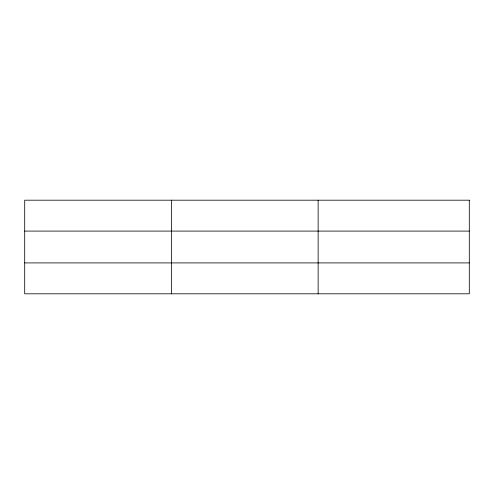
<?xml version="1.0" encoding="UTF-8"?>
<svg xmlns="http://www.w3.org/2000/svg" width="494" height="494" viewBox="0 0 494 494"><rect width="100%" height="100%" fill="white"/><g stroke="black" fill="none" stroke-linecap="round" stroke-linejoin="round"><path stroke-width="0.74" d="M171.418 200.194L171.418 293.807M318.136 200.194L318.136 293.807M24.7 231.087L469.3 231.087M24.7 262.913L469.3 262.913M469.3 200.194L469.3 293.807L24.7 293.807L24.7 200.194L469.3 200.194"/></g></svg>
